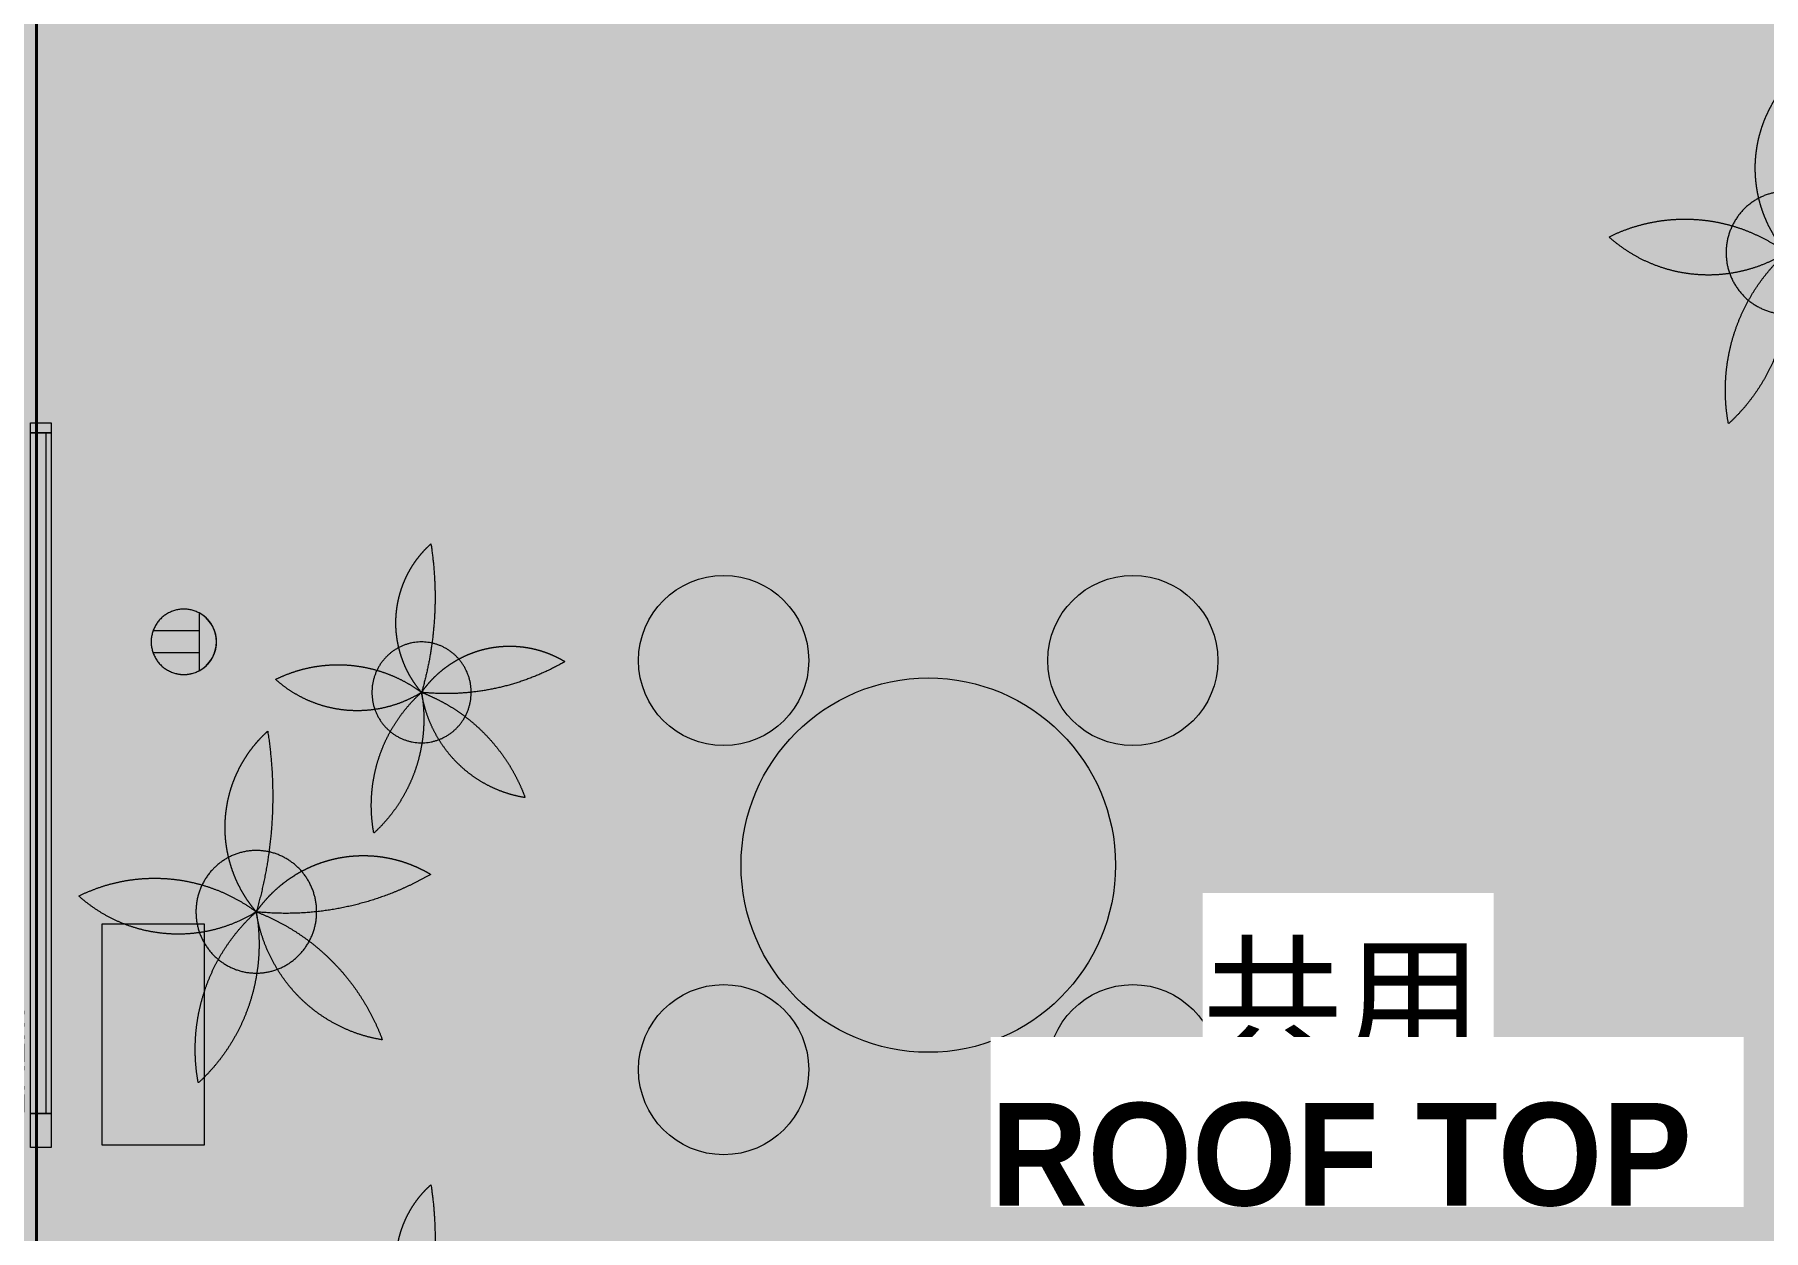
# Model space of a CAD drawing. Header units: millimetres. Extents: x -376000 to 292178, y -193032 to 188048.
# Drawn here: x 95179 to 100258, y -52837 to -49323 of the extents above; entities that cross this region are included whole.
import ezdxf

# ---------------------------------------------------------------- set-up
doc = ezdxf.new("R2010")
doc.units = ezdxf.units.MM
doc.layers.add('01_0.40', color=7, linetype='Continuous', lineweight=40, true_color=0x330099)
doc.layers.add('03_0.15', color=7, linetype='Continuous', lineweight=15, true_color=0x990099)
for name, color, linetype, lineweight in [('02_既存平面-内部建具・サッシ', 7, 'Continuous', 18), ('07_文字・記号', 7, 'Continuous', 9), ('_天井プロット (2D)', 7, 'Continuous', 5), ('_平面図(既存部) (2D)', 7, 'Continuous', 5)]:
    doc.layers.add(name, color=color, linetype=linetype, lineweight=lineweight)
doc.styles.add('ＭＳ Ｐゴシック', font='MS PGothic.ttf')
doc.styles.add('ＭＳ Ｐゴシック (bold)', font='')
doc.styles.get('ＭＳ Ｐゴシック (bold)').set_extended_font_data('ＭＳ Ｐゴシック', bold=True)

# ---------------------------------------------------------------- blocks, each defined once
blk = doc.blocks.new('グループ-14')
at = {"layer": '03_0.15', "transparency": 33554636}
for points, knots in [([(96281, -53090.2), (96288.5, -53103.4), (96297.2, -53115.7), (96305.8, -53128.1), (96315.7, -53139.5), (96331, -53086.6), (96340.5, -53032.2), (96349.9, -52977.9), (96353.4, -52922.8), (96356.9, -52867.8), (96354.3, -52812.7), (96351.7, -52757.5), (96343.2, -52703.1), (96332, -52713.1), (96321.8, -52724.2), (96311.7, -52735.4), (96302.6, -52747.4), (96293.6, -52759.5), (96285.7, -52772.4), (96277.9, -52785.4), (96271.3, -52799), (96264.8, -52812.6), (96259.5, -52826.9), (96254.3, -52841.1), (96250.5, -52855.7), (96246.7, -52870.4), (96244.2, -52885.4), (96241.8, -52900.4), (96240.9, -52915.5), (96239.9, -52930.7), (96240.4, -52945.8), (96240.9, -52961), (96242.9, -52976.1), (96244.9, -52991.1), (96248.3, -53005.9), (96251.7, -53020.7), (96256.5, -53035), (96261.3, -53049.4), (96267.4, -53063.2), (96273.6, -53077.1), (96281, -53090.2)], [0, 0, 0, 0.032699, 0.032699, 0.065397, 0.065397, 0.184931, 0.184931, 0.304464, 0.304464, 0.423998, 0.423998, 0.543532, 0.543532, 0.576136, 0.576136, 0.608741, 0.608741, 0.641346, 0.641346, 0.67395, 0.67395, 0.706555, 0.706555, 0.73916, 0.73916, 0.771765, 0.771765, 0.80437, 0.80437, 0.836975, 0.836975, 0.86958, 0.86958, 0.902185, 0.902185, 0.93479, 0.93479, 0.967395, 0.967395, 1, 1, 1]), ([(96354.2, -53094), (96343.5, -53104.4), (96333.9, -53115.8), (96324.2, -53127.2), (96315.7, -53139.5), (96370.2, -53145.1), (96424.9, -53142.1), (96479.6, -53139.2), (96533.2, -53127.7), (96586.8, -53116.1), (96638, -53096.4), (96689.2, -53076.6), (96736.8, -53049), (96724.1, -53041.3), (96710.7, -53034.9), (96697.4, -53028.4), (96683.5, -53023.3), (96669.6, -53018.1), (96655.3, -53014.3), (96641, -53010.4), (96626.4, -53008), (96611.8, -53005.5), (96597, -53004.5), (96582.3, -53003.4), (96567.5, -53003.7), (96552.7, -53004.1), (96538, -53005.8), (96523.3, -53007.5), (96508.8, -53010.6), (96494.4, -53013.7), (96480.2, -53018.2), (96466.1, -53022.7), (96452.5, -53028.4), (96438.8, -53034.2), (96425.7, -53041.3), (96412.7, -53048.3), (96400.3, -53056.6), (96387.9, -53064.8), (96376.4, -53074.2), (96364.8, -53083.6), (96354.2, -53094)], [0, 0, 0, 0.032769, 0.032769, 0.065537, 0.065537, 0.185623, 0.185623, 0.305709, 0.305709, 0.425795, 0.425795, 0.545882, 0.545882, 0.578319, 0.578319, 0.610756, 0.610756, 0.643193, 0.643193, 0.67563, 0.67563, 0.708067, 0.708067, 0.740504, 0.740504, 0.77294, 0.77294, 0.805377, 0.805377, 0.837814, 0.837814, 0.870251, 0.870251, 0.902688, 0.902688, 0.935125, 0.935125, 0.967563, 0.967563, 1, 1, 1]), ([(95993.9, -53065.4), (95966.1, -53070.7), (95939.2, -53079.7), (95912.3, -53088.8), (95886.9, -53101.4), (95908.5, -53120.8), (95932.9, -53136.4), (95957.3, -53152.1), (95983.8, -53163.7), (96010.4, -53175.2), (96038.4, -53182.4), (96066.3, -53189.5), (96095.1, -53192.1), (96123.9, -53194.6), (96152.6, -53192.5), (96181.4, -53190.4), (96209.5, -53183.7), (96237.6, -53177), (96264.3, -53165.9), (96291, -53154.8), (96315.7, -53139.5), (96292.8, -53122.6), (96267.9, -53108.9), (96242.9, -53095.3), (96216.4, -53085.2), (96189.9, -53075.1), (96162.3, -53068.8), (96134.7, -53062.4), (96106.5, -53059.9), (96078.3, -53057.4), (96050, -53058.8), (96021.7, -53060.2), (95993.9, -53065.4)], [0, 0, 0, 0.061659, 0.061659, 0.123319, 0.123319, 0.186425, 0.186425, 0.24953, 0.24953, 0.312635, 0.312635, 0.375739, 0.375739, 0.438844, 0.438844, 0.501948, 0.501948, 0.565053, 0.565053, 0.628158, 0.628158, 0.690132, 0.690132, 0.752106, 0.752106, 0.81408, 0.81408, 0.876053, 0.876053, 0.938027, 0.938027, 1, 1, 1]), ([(96169.3, -53439.2), (96167.2, -53467.7), (96168.8, -53496.3), (96170.4, -53524.9), (96175.5, -53553), (96196.4, -53533.9), (96214.7, -53512.2), (96233.1, -53490.6), (96248.6, -53466.7), (96264.1, -53442.9), (96276.5, -53417.3), (96289, -53391.6), (96298.1, -53364.6), (96307.3, -53337.6), (96313, -53309.6), (96318.7, -53281.7), (96321, -53253.2), (96323.2, -53224.7), (96321.9, -53196.2), (96320.5, -53167.6), (96315.7, -53139.5), (96294.5, -53158.4), (96276, -53180), (96257.4, -53201.5), (96241.7, -53225.3), (96226.1, -53249.1), (96213.5, -53274.7), (96201, -53300.4), (96191.8, -53327.4), (96182.7, -53354.5), (96177, -53382.6), (96171.3, -53410.6), (96169.3, -53439.2)], [0, 0, 0, 0.063209, 0.063209, 0.126417, 0.126417, 0.188984, 0.188984, 0.251552, 0.251552, 0.314119, 0.314119, 0.376687, 0.376687, 0.439256, 0.439256, 0.501824, 0.501824, 0.564392, 0.564392, 0.626961, 0.626961, 0.689133, 0.689133, 0.751306, 0.751306, 0.813479, 0.813479, 0.875653, 0.875653, 0.937826, 0.937826, 1, 1, 1]), ([(96414.6, -53190.1), (96391.2, -53174.8), (96366.4, -53162.1), (96341.6, -53149.4), (96315.7, -53139.5), (96320.2, -53168.4), (96329, -53196.3), (96337.9, -53224.2), (96351, -53250.3), (96364, -53276.4), (96381, -53300.1), (96397.9, -53323.8), (96418.3, -53344.5), (96438.7, -53365.2), (96462, -53382.4), (96485.3, -53399.6), (96511, -53412.9), (96536.7, -53426.1), (96564.1, -53435.2), (96591.6, -53444.2), (96620, -53448.7), (96610.3, -53422.4), (96597.8, -53397.2), (96585.3, -53372), (96570.3, -53348.3), (96555.2, -53324.6), (96537.8, -53302.6), (96520.3, -53280.7), (96500.7, -53260.7), (96481.1, -53240.8), (96459.5, -53223.1), (96437.9, -53205.4), (96414.6, -53190.1)], [0, 0, 0, 0.060297, 0.060297, 0.120594, 0.120594, 0.184063, 0.184063, 0.247531, 0.247531, 0.310999, 0.310999, 0.374466, 0.374466, 0.437933, 0.437933, 0.501399, 0.501399, 0.564865, 0.564865, 0.62833, 0.62833, 0.690276, 0.690276, 0.752221, 0.752221, 0.814166, 0.814166, 0.876111, 0.876111, 0.938056, 0.938056, 1, 1, 1])]:
    blk.add_open_spline(points, degree=2, knots=knots, dxfattribs=at)
blk.add_open_spline([(96242.8, -53011.2), (96276.6, -52991.4), (96354.7, -52991.4), (96422.4, -53031.1), (96461.5, -53099.8), (96461.5, -53179.2), (96422.4, -53247.9), (96354.7, -53287.6), (96276.6, -53287.6), (96208.9, -53247.9), (96169.9, -53179.2), (96169.9, -53099.8), (96208.9, -53031.1), (96242.8, -53011.2)], degree=2, dxfattribs=at)
blk = doc.blocks.new('グループ-19')
at = {"layer": '03_0.15', "transparency": 33554636}
for points, knots in [([(95788.1, -51841.2), (95797.2, -51857.2), (95807.7, -51872.2), (95818.3, -51887.2), (95830.2, -51901.1), (95848.9, -51836.8), (95860.4, -51770.7), (95871.9, -51704.6), (95876.1, -51637.7), (95880.3, -51570.7), (95877.2, -51503.7), (95874.1, -51436.7), (95863.7, -51370.5), (95850.1, -51382.7), (95837.7, -51396.2), (95825.4, -51409.7), (95814.4, -51424.4), (95803.4, -51439.1), (95793.8, -51454.8), (95784.3, -51470.5), (95776.3, -51487.1), (95768.3, -51503.7), (95762, -51521), (95755.6, -51538.3), (95751, -51556.1), (95746.3, -51573.9), (95743.4, -51592.2), (95740.5, -51610.4), (95739.3, -51628.8), (95738.1, -51647.2), (95738.7, -51665.7), (95739.4, -51684.1), (95741.7, -51702.4), (95744.1, -51720.7), (95748.3, -51738.7), (95752.4, -51756.6), (95758.2, -51774.1), (95764.1, -51791.6), (95771.5, -51808.4), (95779, -51825.2), (95788.1, -51841.2)], [0, 0, 0, 0.032699, 0.032699, 0.065397, 0.065397, 0.184931, 0.184931, 0.304464, 0.304464, 0.423998, 0.423998, 0.543532, 0.543532, 0.576136, 0.576136, 0.608741, 0.608741, 0.641346, 0.641346, 0.67395, 0.67395, 0.706555, 0.706555, 0.73916, 0.73916, 0.771765, 0.771765, 0.80437, 0.80437, 0.836975, 0.836975, 0.86958, 0.86958, 0.902185, 0.902185, 0.93479, 0.93479, 0.967395, 0.967395, 1, 1, 1]), ([(95877, -51845.8), (95864.1, -51858.5), (95852.4, -51872.4), (95840.6, -51886.2), (95830.2, -51901.1), (95896.5, -51908), (95963, -51904.4), (96029.5, -51900.7), (96094.7, -51886.7), (96159.9, -51872.7), (96222.2, -51848.7), (96284.4, -51824.6), (96342.3, -51791.1), (96326.9, -51781.8), (96310.6, -51773.9), (96294.4, -51766.1), (96277.5, -51759.8), (96260.6, -51753.5), (96243.2, -51748.9), (96225.8, -51744.2), (96208, -51741.2), (96190.3, -51738.2), (96172.4, -51736.9), (96154.4, -51735.6), (96136.4, -51736), (96118.4, -51736.4), (96100.6, -51738.5), (96082.7, -51740.6), (96065.1, -51744.4), (96047.5, -51748.2), (96030.3, -51753.6), (96013.1, -51759.1), (95996.5, -51766.1), (95979.9, -51773.1), (95964, -51781.7), (95948.2, -51790.2), (95933.1, -51800.3), (95918.1, -51810.3), (95904, -51821.7), (95890, -51833.1), (95877, -51845.8)], [0, 0, 0, 0.032769, 0.032769, 0.065537, 0.065537, 0.185623, 0.185623, 0.305709, 0.305709, 0.425795, 0.425795, 0.545882, 0.545882, 0.578319, 0.578319, 0.610756, 0.610756, 0.643193, 0.643193, 0.67563, 0.67563, 0.708067, 0.708067, 0.740504, 0.740504, 0.77294, 0.77294, 0.805377, 0.805377, 0.837814, 0.837814, 0.870251, 0.870251, 0.902688, 0.902688, 0.935125, 0.935125, 0.967563, 0.967563, 1, 1, 1]), ([(95439, -51811.1), (95405.1, -51817.5), (95372.4, -51828.4), (95339.7, -51839.4), (95308.8, -51854.8), (95335.2, -51878.4), (95364.8, -51897.4), (95394.5, -51916.5), (95426.7, -51930.5), (95459, -51944.6), (95493, -51953.3), (95527.1, -51961.9), (95562, -51965), (95597, -51968.1), (95632, -51965.6), (95667, -51963), (95701.2, -51954.9), (95735.3, -51946.8), (95767.8, -51933.2), (95800.3, -51919.7), (95830.2, -51901.1), (95802.4, -51880.6), (95772.1, -51864), (95741.8, -51847.4), (95709.5, -51835.1), (95677.3, -51822.9), (95643.7, -51815.1), (95610.2, -51807.4), (95575.9, -51804.4), (95541.6, -51801.3), (95507.2, -51803), (95472.8, -51804.7), (95439, -51811.1)], [0, 0, 0, 0.061659, 0.061659, 0.123319, 0.123319, 0.186425, 0.186425, 0.24953, 0.24953, 0.312635, 0.312635, 0.375739, 0.375739, 0.438844, 0.438844, 0.501948, 0.501948, 0.565053, 0.565053, 0.628158, 0.628158, 0.690132, 0.690132, 0.752106, 0.752106, 0.81408, 0.81408, 0.876053, 0.876053, 0.938027, 0.938027, 1, 1, 1]), ([(95652.2, -52265.5), (95649.7, -52300.2), (95651.6, -52335), (95653.5, -52369.7), (95659.8, -52403.9), (95685.2, -52380.7), (95707.5, -52354.3), (95729.8, -52328), (95748.7, -52299), (95767.5, -52270), (95782.6, -52238.9), (95797.7, -52207.7), (95808.9, -52174.9), (95820, -52142), (95827, -52108), (95834, -52074), (95836.7, -52039.4), (95839.4, -52004.8), (95837.7, -51970.1), (95836.1, -51935.4), (95830.2, -51901.1), (95804.5, -51924.2), (95782, -51950.3), (95759.4, -51976.5), (95740.3, -52005.5), (95721.3, -52034.4), (95706, -52065.6), (95690.8, -52096.8), (95679.7, -52129.7), (95668.5, -52162.6), (95661.6, -52196.7), (95654.7, -52230.8), (95652.2, -52265.5)], [0, 0, 0, 0.063209, 0.063209, 0.126417, 0.126417, 0.188984, 0.188984, 0.251552, 0.251552, 0.314119, 0.314119, 0.376687, 0.376687, 0.439256, 0.439256, 0.501824, 0.501824, 0.564392, 0.564392, 0.626961, 0.626961, 0.689133, 0.689133, 0.751306, 0.751306, 0.813479, 0.813479, 0.875653, 0.875653, 0.937826, 0.937826, 1, 1, 1]), ([(95950.5, -51962.7), (95922.1, -51944.1), (95892, -51928.6), (95861.8, -51913.2), (95830.2, -51901.1), (95835.7, -51936.3), (95846.5, -51970.2), (95857.3, -52004.1), (95873.2, -52035.8), (95889.1, -52067.6), (95909.6, -52096.4), (95930.2, -52125.2), (95955, -52150.4), (95979.8, -52175.5), (96008.2, -52196.5), (96036.5, -52217.4), (96067.8, -52233.5), (96099, -52249.7), (96132.4, -52260.7), (96165.7, -52271.6), (96200.3, -52277.2), (96188.4, -52245.1), (96173.3, -52214.4), (96158.1, -52183.8), (96139.8, -52155), (96121.5, -52126.2), (96100.3, -52099.5), (96079.1, -52072.8), (96055.2, -52048.6), (96031.4, -52024.3), (96005.1, -52002.8), (95978.8, -51981.2), (95950.5, -51962.7)], [0, 0, 0, 0.060297, 0.060297, 0.120594, 0.120594, 0.184063, 0.184063, 0.247531, 0.247531, 0.310999, 0.310999, 0.374466, 0.374466, 0.437933, 0.437933, 0.501399, 0.501399, 0.564865, 0.564865, 0.62833, 0.62833, 0.690276, 0.690276, 0.752221, 0.752221, 0.814166, 0.814166, 0.876111, 0.876111, 0.938056, 0.938056, 1, 1, 1])]:
    blk.add_open_spline(points, degree=2, knots=knots, dxfattribs=at)
blk.add_open_spline([(95741.6, -51745.2), (95782.7, -51721), (95877.7, -51721), (95960, -51769.3), (96007.5, -51852.9), (96007.5, -51949.4), (95960, -52033), (95877.7, -52081.2), (95782.7, -52081.2), (95700.5, -52033), (95653, -51949.4), (95653, -51852.9), (95700.5, -51769.3), (95741.6, -51745.2)], degree=2, dxfattribs=at)
blk = doc.blocks.new('グループ-20')
at = {"layer": '03_0.15', "transparency": 33554636}
for points, knots in [([(96281, -51207.1), (96288.5, -51220.2), (96297.2, -51232.6), (96305.8, -51244.9), (96315.7, -51256.3), (96331, -51203.4), (96340.5, -51149.1), (96349.9, -51094.7), (96353.4, -51039.7), (96356.9, -50984.6), (96354.3, -50929.5), (96351.7, -50874.4), (96343.2, -50819.9), (96332, -50830), (96321.8, -50841.1), (96311.7, -50852.2), (96302.6, -50864.3), (96293.6, -50876.4), (96285.7, -50889.3), (96277.9, -50902.2), (96271.3, -50915.8), (96264.8, -50929.5), (96259.5, -50943.7), (96254.3, -50957.9), (96250.5, -50972.6), (96246.7, -50987.3), (96244.2, -51002.2), (96241.8, -51017.2), (96240.9, -51032.4), (96239.9, -51047.5), (96240.4, -51062.7), (96240.9, -51077.8), (96242.9, -51092.9), (96244.9, -51107.9), (96248.3, -51122.7), (96251.7, -51137.5), (96256.5, -51151.9), (96261.3, -51166.2), (96267.4, -51180.1), (96273.6, -51193.9), (96281, -51207.1)], [0, 0, 0, 0.032699, 0.032699, 0.065397, 0.065397, 0.184931, 0.184931, 0.304464, 0.304464, 0.423998, 0.423998, 0.543532, 0.543532, 0.576136, 0.576136, 0.608741, 0.608741, 0.641346, 0.641346, 0.67395, 0.67395, 0.706555, 0.706555, 0.73916, 0.73916, 0.771765, 0.771765, 0.80437, 0.80437, 0.836975, 0.836975, 0.86958, 0.86958, 0.902185, 0.902185, 0.93479, 0.93479, 0.967395, 0.967395, 1, 1, 1]), ([(96354.2, -51210.8), (96343.5, -51221.3), (96333.9, -51232.7), (96324.2, -51244.1), (96315.7, -51256.3), (96370.2, -51261.9), (96424.9, -51259), (96479.6, -51256), (96533.2, -51244.5), (96586.8, -51233), (96638, -51213.2), (96689.2, -51193.4), (96736.8, -51165.9), (96724.1, -51158.2), (96710.7, -51151.7), (96697.4, -51145.3), (96683.5, -51140.1), (96669.6, -51134.9), (96655.3, -51131.1), (96641, -51127.3), (96626.4, -51124.8), (96611.8, -51122.4), (96597, -51121.3), (96582.3, -51120.2), (96567.5, -51120.6), (96552.7, -51120.9), (96538, -51122.6), (96523.3, -51124.3), (96508.8, -51127.4), (96494.4, -51130.6), (96480.2, -51135), (96466.1, -51139.5), (96452.5, -51145.3), (96438.8, -51151), (96425.7, -51158.1), (96412.7, -51165.1), (96400.3, -51173.4), (96387.9, -51181.6), (96376.4, -51191), (96364.8, -51200.4), (96354.2, -51210.8)], [0, 0, 0, 0.032769, 0.032769, 0.065537, 0.065537, 0.185623, 0.185623, 0.305709, 0.305709, 0.425795, 0.425795, 0.545882, 0.545882, 0.578319, 0.578319, 0.610756, 0.610756, 0.643193, 0.643193, 0.67563, 0.67563, 0.708067, 0.708067, 0.740504, 0.740504, 0.77294, 0.77294, 0.805377, 0.805377, 0.837814, 0.837814, 0.870251, 0.870251, 0.902688, 0.902688, 0.935125, 0.935125, 0.967563, 0.967563, 1, 1, 1]), ([(95993.9, -51182.3), (95966.1, -51187.5), (95939.2, -51196.6), (95912.3, -51205.6), (95886.9, -51218.2), (95908.5, -51237.6), (95932.9, -51253.3), (95957.3, -51268.9), (95983.8, -51280.5), (96010.4, -51292), (96038.4, -51299.2), (96066.3, -51306.3), (96095.1, -51308.9), (96123.9, -51311.4), (96152.6, -51309.4), (96181.4, -51307.3), (96209.5, -51300.6), (96237.6, -51293.9), (96264.3, -51282.7), (96291, -51271.6), (96315.7, -51256.3), (96292.8, -51239.4), (96267.9, -51225.8), (96242.9, -51212.1), (96216.4, -51202), (96189.9, -51192), (96162.3, -51185.6), (96134.7, -51179.3), (96106.5, -51176.7), (96078.3, -51174.2), (96050, -51175.6), (96021.7, -51177), (95993.9, -51182.3)], [0, 0, 0, 0.061659, 0.061659, 0.123319, 0.123319, 0.186425, 0.186425, 0.24953, 0.24953, 0.312635, 0.312635, 0.375739, 0.375739, 0.438844, 0.438844, 0.501948, 0.501948, 0.565053, 0.565053, 0.628158, 0.628158, 0.690132, 0.690132, 0.752106, 0.752106, 0.81408, 0.81408, 0.876053, 0.876053, 0.938027, 0.938027, 1, 1, 1]), ([(96169.3, -51556), (96167.2, -51584.5), (96168.8, -51613.1), (96170.4, -51641.7), (96175.5, -51669.8), (96196.4, -51650.7), (96214.7, -51629.1), (96233.1, -51607.4), (96248.6, -51583.6), (96264.1, -51559.7), (96276.5, -51534.1), (96289, -51508.5), (96298.1, -51481.5), (96307.3, -51454.5), (96313, -51426.5), (96318.7, -51398.5), (96321, -51370), (96323.2, -51341.6), (96321.9, -51313), (96320.5, -51284.5), (96315.7, -51256.3), (96294.5, -51275.3), (96276, -51296.8), (96257.4, -51318.4), (96241.7, -51342.1), (96226.1, -51365.9), (96213.5, -51391.6), (96201, -51417.2), (96191.8, -51444.3), (96182.7, -51471.4), (96177, -51499.4), (96171.3, -51527.4), (96169.3, -51556)], [0, 0, 0, 0.063209, 0.063209, 0.126417, 0.126417, 0.188984, 0.188984, 0.251552, 0.251552, 0.314119, 0.314119, 0.376687, 0.376687, 0.439256, 0.439256, 0.501824, 0.501824, 0.564392, 0.564392, 0.626961, 0.626961, 0.689133, 0.689133, 0.751306, 0.751306, 0.813479, 0.813479, 0.875653, 0.875653, 0.937826, 0.937826, 1, 1, 1]), ([(96414.6, -51306.9), (96391.2, -51291.6), (96366.4, -51279), (96341.6, -51266.3), (96315.7, -51256.3), (96320.2, -51285.3), (96329, -51313.1), (96337.9, -51341), (96351, -51367.1), (96364, -51393.2), (96381, -51416.9), (96397.9, -51440.6), (96418.3, -51461.3), (96438.7, -51482), (96462, -51499.2), (96485.3, -51516.4), (96511, -51529.7), (96536.7, -51543), (96564.1, -51552), (96591.6, -51561), (96620, -51565.6), (96610.3, -51539.2), (96597.8, -51514), (96585.3, -51488.8), (96570.3, -51465.1), (96555.2, -51441.4), (96537.8, -51419.5), (96520.3, -51397.5), (96500.7, -51377.6), (96481.1, -51357.6), (96459.5, -51339.9), (96437.9, -51322.2), (96414.6, -51306.9)], [0, 0, 0, 0.060297, 0.060297, 0.120594, 0.120594, 0.184063, 0.184063, 0.247531, 0.247531, 0.310999, 0.310999, 0.374466, 0.374466, 0.437933, 0.437933, 0.501399, 0.501399, 0.564865, 0.564865, 0.62833, 0.62833, 0.690276, 0.690276, 0.752221, 0.752221, 0.814166, 0.814166, 0.876111, 0.876111, 0.938056, 0.938056, 1, 1, 1])]:
    blk.add_open_spline(points, degree=2, knots=knots, dxfattribs=at)
blk.add_open_spline([(96242.8, -51128.1), (96276.6, -51108.2), (96354.7, -51108.2), (96422.4, -51147.9), (96461.5, -51216.6), (96461.5, -51296), (96422.4, -51364.8), (96354.7, -51404.5), (96276.6, -51404.5), (96208.9, -51364.8), (96169.9, -51296), (96169.9, -51216.6), (96208.9, -51147.9), (96242.8, -51128.1)], degree=2, dxfattribs=at)
blk = doc.blocks.new('グループ-26')
at = {"layer": '03_0.15', "transparency": 33554636}
for points, knots in [([(100283.1, -49904.5), (100292.2, -49920.5), (100302.7, -49935.5), (100313.3, -49950.5), (100325.2, -49964.4), (100343.9, -49900.1), (100355.4, -49834), (100366.9, -49767.9), (100371.1, -49701), (100375.3, -49634), (100372.2, -49567), (100369.1, -49500), (100358.7, -49433.7), (100345.1, -49446), (100332.7, -49459.5), (100320.4, -49473), (100309.4, -49487.7), (100298.4, -49502.4), (100288.8, -49518.1), (100279.3, -49533.8), (100271.3, -49550.4), (100263.3, -49567), (100257, -49584.3), (100250.6, -49601.6), (100246, -49619.4), (100241.3, -49637.2), (100238.4, -49655.4), (100235.5, -49673.7), (100234.3, -49692.1), (100233.1, -49710.5), (100233.8, -49728.9), (100234.4, -49747.4), (100236.8, -49765.7), (100239.1, -49784), (100243.3, -49802), (100247.4, -49819.9), (100253.2, -49837.4), (100259.1, -49854.9), (100266.6, -49871.7), (100274, -49888.5), (100283.1, -49904.5)], [0, 0, 0, 0.032699, 0.032699, 0.065397, 0.065397, 0.184931, 0.184931, 0.304464, 0.304464, 0.423998, 0.423998, 0.543532, 0.543532, 0.576136, 0.576136, 0.608741, 0.608741, 0.641346, 0.641346, 0.67395, 0.67395, 0.706555, 0.706555, 0.73916, 0.73916, 0.771765, 0.771765, 0.80437, 0.80437, 0.836975, 0.836975, 0.86958, 0.86958, 0.902185, 0.902185, 0.93479, 0.93479, 0.967395, 0.967395, 1, 1, 1]), ([(100372, -49909.1), (100359.1, -49921.8), (100347.4, -49935.7), (100335.7, -49949.5), (100325.2, -49964.4), (100391.5, -49971.2), (100458, -49967.6), (100524.6, -49964), (100589.7, -49950), (100654.9, -49936), (100717.2, -49912), (100779.4, -49887.9), (100837.3, -49854.4), (100821.9, -49845.1), (100805.6, -49837.2), (100789.4, -49829.4), (100772.5, -49823.1), (100755.6, -49816.8), (100738.2, -49812.2), (100720.8, -49807.5), (100703.1, -49804.5), (100685.3, -49801.5), (100667.4, -49800.2), (100649.4, -49798.9), (100631.4, -49799.3), (100613.5, -49799.7), (100595.6, -49801.8), (100577.7, -49803.9), (100560.1, -49807.7), (100542.5, -49811.5), (100525.3, -49816.9), (100508.2, -49822.3), (100491.6, -49829.4), (100474.9, -49836.4), (100459.1, -49845), (100443.2, -49853.5), (100428.1, -49863.6), (100413.1, -49873.6), (100399, -49885), (100385, -49896.4), (100372, -49909.1)], [0, 0, 0, 0.032769, 0.032769, 0.065537, 0.065537, 0.185623, 0.185623, 0.305709, 0.305709, 0.425795, 0.425795, 0.545882, 0.545882, 0.578319, 0.578319, 0.610756, 0.610756, 0.643193, 0.643193, 0.67563, 0.67563, 0.708067, 0.708067, 0.740504, 0.740504, 0.77294, 0.77294, 0.805377, 0.805377, 0.837814, 0.837814, 0.870251, 0.870251, 0.902688, 0.902688, 0.935125, 0.935125, 0.967563, 0.967563, 1, 1, 1]), ([(99934, -49874.4), (99900.1, -49880.8), (99867.4, -49891.7), (99834.8, -49902.7), (99803.8, -49918.1), (99830.2, -49941.7), (99859.8, -49960.7), (99889.5, -49979.8), (99921.7, -49993.8), (99954, -50007.8), (99988, -50016.5), (100022.1, -50025.2), (100057, -50028.3), (100092, -50031.4), (100127, -50028.9), (100162, -50026.3), (100196.2, -50018.2), (100230.3, -50010.1), (100262.8, -49996.5), (100295.3, -49983), (100325.2, -49964.4), (100297.4, -49943.8), (100267.1, -49927.3), (100236.8, -49910.7), (100204.6, -49898.4), (100172.3, -49886.2), (100138.7, -49878.4), (100105.2, -49870.7), (100070.9, -49867.6), (100036.6, -49864.6), (100002.2, -49866.3), (99967.8, -49868), (99934, -49874.4)], [0, 0, 0, 0.061659, 0.061659, 0.123319, 0.123319, 0.186425, 0.186425, 0.24953, 0.24953, 0.312635, 0.312635, 0.375739, 0.375739, 0.438844, 0.438844, 0.501948, 0.501948, 0.565053, 0.565053, 0.628158, 0.628158, 0.690132, 0.690132, 0.752106, 0.752106, 0.81408, 0.81408, 0.876053, 0.876053, 0.938027, 0.938027, 1, 1, 1]), ([(100147.2, -50328.8), (100144.7, -50363.5), (100146.6, -50398.3), (100148.5, -50433), (100154.8, -50467.2), (100180.2, -50444), (100202.5, -50417.6), (100224.8, -50391.3), (100243.7, -50362.3), (100262.5, -50333.3), (100277.7, -50302.2), (100292.8, -50271), (100303.9, -50238.2), (100315, -50205.3), (100322, -50171.3), (100329, -50137.3), (100331.7, -50102.7), (100334.4, -50068), (100332.8, -50033.3), (100331.1, -49998.6), (100325.2, -49964.4), (100299.5, -49987.5), (100277, -50013.6), (100254.4, -50039.8), (100235.3, -50068.8), (100216.3, -50097.7), (100201.1, -50128.9), (100185.8, -50160), (100174.7, -50193), (100163.5, -50225.9), (100156.6, -50260), (100149.7, -50294.1), (100147.2, -50328.8)], [0, 0, 0, 0.063209, 0.063209, 0.126417, 0.126417, 0.188984, 0.188984, 0.251552, 0.251552, 0.314119, 0.314119, 0.376687, 0.376687, 0.439256, 0.439256, 0.501824, 0.501824, 0.564392, 0.564392, 0.626961, 0.626961, 0.689133, 0.689133, 0.751306, 0.751306, 0.813479, 0.813479, 0.875653, 0.875653, 0.937826, 0.937826, 1, 1, 1]), ([(100445.5, -50025.9), (100417.1, -50007.4), (100387, -49991.9), (100356.8, -49976.5), (100325.2, -49964.4), (100330.7, -49999.6), (100341.5, -50033.5), (100352.3, -50067.4), (100368.2, -50099.1), (100384.1, -50130.8), (100404.6, -50159.7), (100425.2, -50188.5), (100450, -50213.7), (100474.8, -50238.8), (100503.2, -50259.8), (100531.5, -50280.7), (100562.8, -50296.8), (100594, -50313), (100627.4, -50323.9), (100660.7, -50334.9), (100695.3, -50340.4), (100683.4, -50308.4), (100668.3, -50277.7), (100653.1, -50247.1), (100634.8, -50218.3), (100616.5, -50189.5), (100595.3, -50162.8), (100574.1, -50136.1), (100550.2, -50111.8), (100526.4, -50087.6), (100500.1, -50066.1), (100473.8, -50044.5), (100445.5, -50025.9)], [0, 0, 0, 0.060297, 0.060297, 0.120594, 0.120594, 0.184063, 0.184063, 0.247531, 0.247531, 0.310999, 0.310999, 0.374466, 0.374466, 0.437933, 0.437933, 0.501399, 0.501399, 0.564865, 0.564865, 0.62833, 0.62833, 0.690276, 0.690276, 0.752221, 0.752221, 0.814166, 0.814166, 0.876111, 0.876111, 0.938056, 0.938056, 1, 1, 1])]:
    blk.add_open_spline(points, degree=2, knots=knots, dxfattribs=at)
blk.add_open_spline([(100236.6, -49808.4), (100277.7, -49784.3), (100372.7, -49784.3), (100455, -49832.6), (100502.5, -49916.2), (100502.5, -50012.7), (100455, -50096.3), (100372.7, -50144.5), (100277.7, -50144.5), (100195.5, -50096.3), (100148, -50012.7), (100148, -49916.2), (100195.5, -49832.6), (100236.6, -49808.4)], degree=2, dxfattribs=at)
blk = doc.blocks.new('グループ-27')
at = {"layer": '03_0.15', "transparency": 33554687}
for centre, radius in [((97203.1, -51162.8), 250), ((98405.2, -51162.8), 250), ((97804.2, -51763.9), 550), ((97203.1, -52364.9), 250), ((98405.2, -52364.9), 250)]:
    blk.add_circle(centre, radius, dxfattribs=at)
blk = doc.blocks.new('平面図(既存部) (2D)')
at = {"color": 255, "linetype": 'Continuous', "lineweight": 5, "transparency": 33554687}
blk.add_wipeout([(95184.169, -49487.763), (102726.653, -49487.763), (102726.653, -56219.013), (95184.169, -56219.013)], dxfattribs=at).dxf.layer = '02_既存平面-内部建具・サッシ'
blk.add_wipeout([(95184.169, -45632.954), (101861.551, -45632.954), (101861.551, -49487.763), (95184.169, -49487.763)], dxfattribs=at).dxf.layer = '02_既存平面-内部建具・サッシ'
at = {"layer": '01_0.40', "linetype": 'Continuous', "lineweight": 0, "true_color": 0xffa264, "transparency": 33554559}
blk.add_hatch(color=21, dxfattribs=at).paths.add_polyline_path([(83984.169, -45519.013), (95184.169, -45519.013), (95184.169, -56219.013), (83984.169, -56219.013)])
at = {"layer": '01_0.40', "transparency": 33554559, "flags": 128}
blk.add_lwpolyline([(83984.169, -45519.013), (95184.169, -45519.013), (95184.169, -56219.013), (83984.169, -56219.013)], close=True, dxfattribs=at)
at = {"color": 255, "linetype": 'Continuous', "lineweight": 5, "transparency": 33554687}
blk.add_wipeout([(95237.847, -49050.254), (102780.331, -49050.254), (102780.331, -55781.504), (95237.847, -55781.504)], dxfattribs=at).dxf.layer = '02_既存平面-内部建具・サッシ'
at = {"layer": '01_0.40', "linetype": 'Continuous', "lineweight": 0, "true_color": 0xf1ff98, "transparency": 33554559}
blk.add_hatch(color=51, dxfattribs=at).paths.add_polyline_path([(95184.169, -48471.013), (102884.169, -48471.013), (102884.169, -56219.013), (95184.169, -56219.013)])
at = {"layer": '01_0.40', "transparency": 33554559, "flags": 128}
blk.add_lwpolyline([(95184.169, -48471.013), (102884.169, -48471.013), (102884.169, -56219.013), (95184.169, -56219.013)], close=True, dxfattribs=at)
at = {"layer": '02_既存平面-内部建具・サッシ', "color": 7, "transparency": 33554559}
blk.add_blockref('グループ-27', (0, 0), dxfattribs=at)
at = {"layer": '03_0.15', "transparency": 33554636}
for name in ['グループ-26', 'グループ-20', 'グループ-19', 'グループ-14']:
    blk.add_blockref(name, (0, 0), dxfattribs=at)
at = {"color": 255, "linetype": 'Continuous', "lineweight": 5, "transparency": 33554687}
blk.add_wipeout([(98609.802, -52345.013), (99464.936, -52345.013), (99464.936, -51845.479), (98609.802, -51845.479)], dxfattribs=at).dxf.layer = '02_既存平面-内部建具・サッシ'
at = {"layer": '02_既存平面-内部建具・サッシ', "color": 7, "transparency": 33554687, "insert": (98609.802, -52345.013), "char_height": 301.5148, "attachment_point": 7, "line_spacing_factor": 0.25, "style": 'ＭＳ Ｐゴシック (bold)'}
blk.add_mtext('共用', dxfattribs=at)
at = {"color": 255, "linetype": 'Continuous', "lineweight": 5, "transparency": 33554687}
blk.add_wipeout([(97987.411, -52768.346), (100199.328, -52768.346), (100199.328, -52268.813), (97987.411, -52268.813)], dxfattribs=at).dxf.layer = '02_既存平面-内部建具・サッシ'
at = {"layer": '02_既存平面-内部建具・サッシ', "color": 7, "transparency": 33554687, "insert": (97987.411, -52768.346), "char_height": 301.5148, "attachment_point": 7, "line_spacing_factor": 0.25, "style": 'ＭＳ Ｐゴシック (bold)'}
blk.add_mtext('ROOF TOP', dxfattribs=at)
blk = doc.blocks.new('新規分電盤')
at = {"layer": '07_文字・記号', "linetype": 'Continuous', "lineweight": 0, "transparency": 33554687}
blk.add_hatch(color=140, dxfattribs=at).paths.add_polyline_path([(-325, 150), (325, 150), (325, -150), (-325, -150)])
at = {"layer": '07_文字・記号', "color": 7, "linetype": 'Continuous', "lineweight": 5, "transparency": 33554687, "flags": 128}
blk.add_lwpolyline([(-325, 150), (325, 150), (325, -150), (-325, -150)], close=True, dxfattribs=at)
at = {"layer": '07_文字・記号', "color": 7, "linetype": 'Continuous', "lineweight": 5, "transparency": 33554687}
blk.add_solid([(325, -150), (325, 150), (-325, -150)], dxfattribs=at)
blk = doc.blocks.new('2口コンセント')
at = {"layer": '07_文字・記号', "linetype": 'Continuous', "lineweight": 0, "true_color": 0x63c3ff}
blk.add_hatch(color=151, dxfattribs=at).paths.add_polyline_path([(96, 0), (95.8, -6.4), (95.2, -12.6), (94.2, -18.8), (92.8, -24.9), (91, -30.8), (88.8, -36.6), (86.2, -42.4), (83.1, -48), (79.8, -53.4), (76.1, -58.5), (72.2, -63.4), (67.9, -67.9), (63.4, -72.2), (58.5, -76.1), (53.4, -79.8), (48, -83.1), (42.4, -86.2), (36.6, -88.8), (30.8, -91), (24.9, -92.8), (18.8, -94.2), (12.6, -95.2), (6.4, -95.8), (0, -96), (-6.4, -95.8), (-12.6, -95.2), (-18.8, -94.2), (-24.9, -92.8), (-30.8, -91), (-36.6, -88.8), (-42.4, -86.2), (-48, -83.1), (-53.4, -79.8), (-58.5, -76.1), (-63.4, -72.2), (-67.9, -67.9), (-72.2, -63.4), (-76.1, -58.5), (-79.8, -53.4), (-83.1, -48), (-86.2, -42.4), (-88.8, -36.6), (-91, -30.8), (-92.8, -24.9), (-94.2, -18.8), (-95.2, -12.6), (-95.8, -6.4), (-96, 0), (-95.8, 6.4), (-95.2, 12.6), (-94.2, 18.8), (-92.8, 24.9), (-91, 30.8), (-88.8, 36.6), (-86.2, 42.4), (-83.1, 48), (-79.8, 53.4), (-76.1, 58.5), (-72.2, 63.4), (-67.9, 67.9), (-63.4, 72.2), (-58.5, 76.1), (-53.4, 79.8), (-48, 83.1), (-42.4, 86.2), (-36.6, 88.8), (-30.8, 91), (-24.9, 92.8), (-18.8, 94.2), (-12.6, 95.2), (-6.4, 95.8), (0, 96), (6.4, 95.8), (12.6, 95.2), (18.8, 94.2), (24.9, 92.8), (30.8, 91), (36.6, 88.8), (42.4, 86.2), (48, 83.1), (53.4, 79.8), (58.5, 76.1), (63.4, 72.2), (67.9, 67.9), (72.2, 63.4), (76.1, 58.5), (79.8, 53.4), (83.1, 48), (86.2, 42.4), (88.8, 36.6), (91, 30.8), (92.8, 24.9), (94.2, 18.8), (95.2, 12.6), (95.8, 6.4)])
at = {"layer": '07_文字・記号', "linetype": 'Continuous', "lineweight": 0}
h = blk.add_hatch(color=7, dxfattribs=at)
edge = h.paths.add_edge_path()
edge.add_arc((0, 0), 96, 27.8181, 90)
edge.add_arc((0, 0), 96, 90, 152.1819)
edge.add_line((-84.9, 44.8), (84.9, 44.8))
at = {"layer": '07_文字・記号', "color": 7, "linetype": 'Continuous', "lineweight": 5}
for p, q in [((-32, 44.8), (-32, -90.5)), ((32, 44.8), (32, -90.5))]:
    blk.add_line(p, q, dxfattribs=at)
at = {"layer": '07_文字・記号', "color": 7, "linetype": 'Continuous', "lineweight": 5, "flags": 128}
blk.add_lwpolyline([(84.9, 44.8, 0.278179), (0, 96, 0.278179), (-84.9, 44.8), (84.9, 44.8)], format="xyb", close=True, dxfattribs=at)
at = {"layer": '07_文字・記号', "color": 7, "linetype": 'Continuous', "lineweight": 5}
blk.add_open_spline([(96, 0), (96, -25.7), (70.3, -70.3), (25.7, -96), (-25.7, -96), (-70.3, -70.3), (-96, -25.7), (-96, 25.7), (-70.3, 70.3), (-25.7, 96), (25.7, 96), (70.3, 70.3), (96, 25.7), (96, 0)], degree=2, dxfattribs=at)
blk = doc.blocks.new('LR2m')
at = {"layer": '07_文字・記号', "color": 160, "linetype": 'Continuous', "lineweight": 5, "true_color": 0x003dff, "transparency": 33554687, "flags": 128}
for points in [[(107.5, 1065), (107.5, 1035), (47.5, 1035), (47.5, 1065)], [(107.5, 1035), (107.5, -965), (47.5, -965), (47.5, 1035)], [(92.5, 1035), (92.5, -965), (62.5, -965), (62.5, 1035)], [(107.5, -965), (107.5, -1065), (47.5, -1065), (47.5, -965)]]:
    blk.add_lwpolyline(points, close=True, dxfattribs=at)
at = {"layer": '07_文字・記号', "color": 160, "true_color": 0x003dff, "insert": (-16, -812.7), "char_height": 90.45, "attachment_point": 5, "rotation": 90, "line_spacing_factor": 1.005558, "style": 'ＭＳ Ｐゴシック'}
blk.add_mtext('LR2m', dxfattribs=at)
blk = doc.blocks.new('天井プロット (2D)')
at = {"layer": '07_文字・記号', "color": 7}
blk.add_blockref('LR2m', (95119.9, -51529.1), dxfattribs=at)
at = {"layer": '07_文字・記号', "color": 7, "transparency": 33554687}
for name, p, rotation in [('2口コンセント', (95617.4, -51107.8), 270), ('新規分電盤', (95527.4, -52261.6), 90)]:
    blk.add_blockref(name, p, dxfattribs=dict(at, rotation=rotation))

msp = doc.modelspace()

# ---------------------------------------------------------------- block references
at = {"layer": '_平面図(既存部) (2D)'}
msp.add_blockref('平面図(既存部) (2D)', (0, 0), dxfattribs=at)

# ---------------------------------------------------------------- next in the draw order: block references
at = {"layer": '_天井プロット (2D)'}
msp.add_blockref('天井プロット (2D)', (0, 0), dxfattribs=at)

doc.saveas('drawing.dxf')
